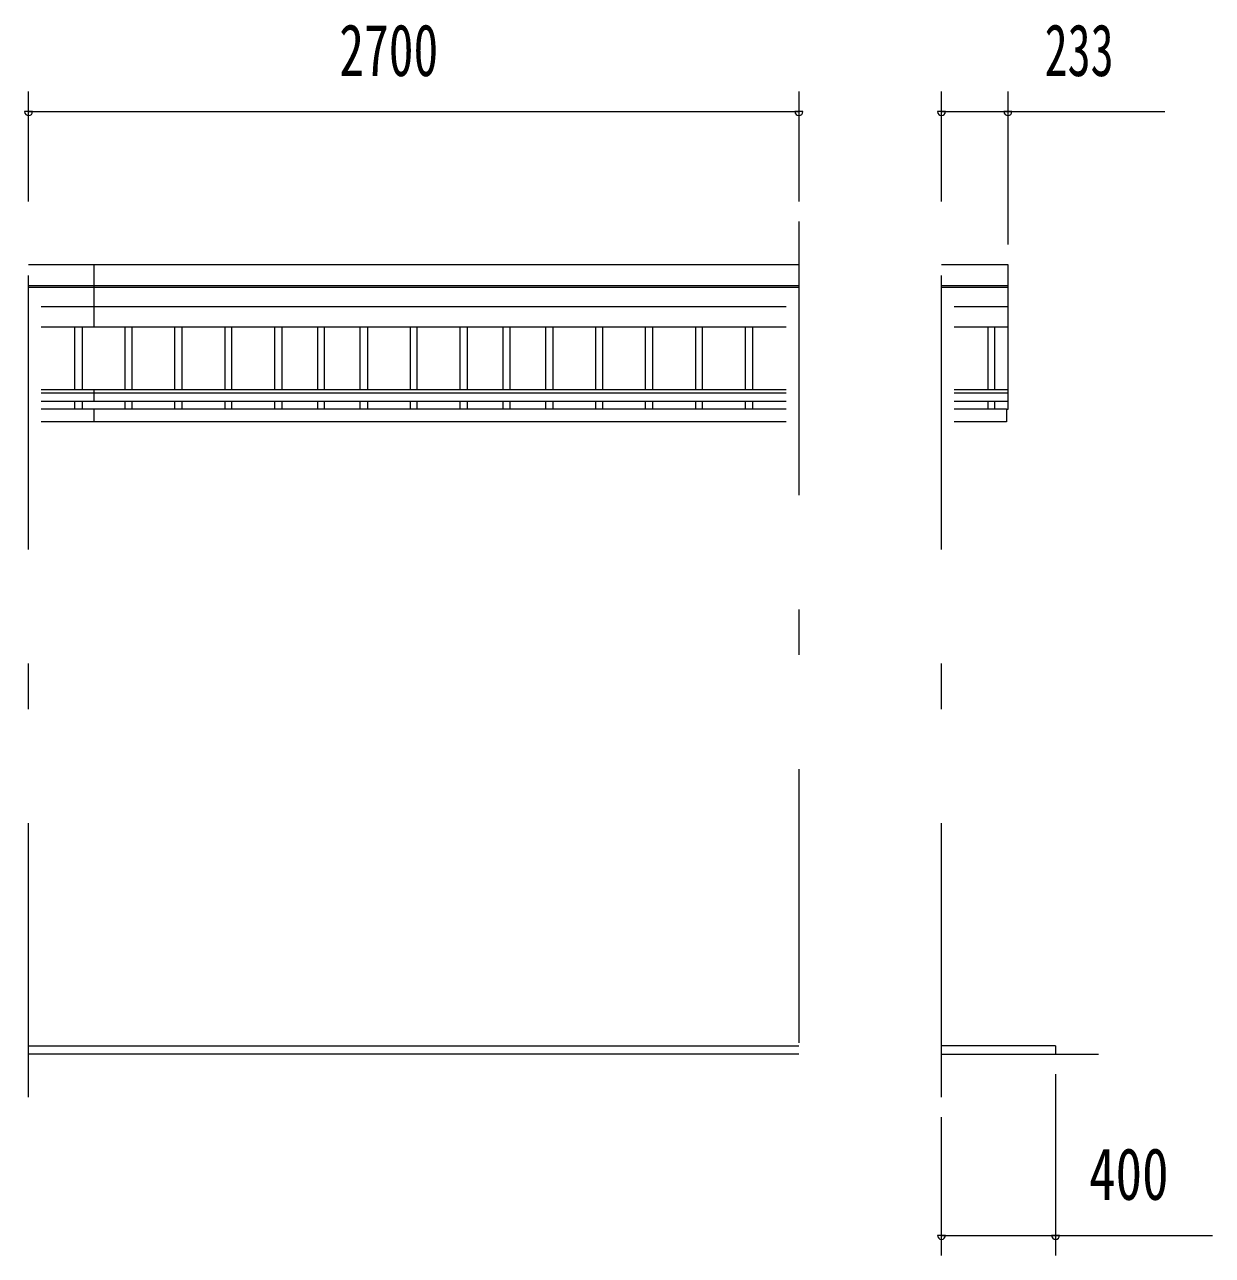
# Model space of a CAD drawing. Units: millimetres, scale not verified. Extents: x -31547 to 31550, y -14700 to 14700.
# Drawn here: x -16535 to -12372, y 2423 to 6738 of the extents above; entities that cross this region are included whole.
import ezdxf
from ezdxf.enums import TextEntityAlignment as Align

# ---------------------------------------------------------------- set-up
doc = ezdxf.new("R2010")
doc.units = ezdxf.units.MM
doc.header["$LTSCALE"] = 80
doc.linetypes.add('USER3', pattern=[24, 12, -5, 2, -5])
for name, color, linetype, lineweight in [('0-2_1-07BOLD', 7, 'Continuous', 18), ('0-3_1-27CENTER', 3, 'USER3', 18), ('0-4_1-47THIN', 4, 'Continuous', 18), ('0-5_1-57DIM', 3, 'Continuous', 18)]:
    doc.layers.add(name, color=color, linetype=linetype, lineweight=lineweight)
doc.styles.add('ＭＳ ゴシック', font='')
doc.styles.get('ＭＳ ゴシック').set_extended_font_data('MS Gothic')

msp = doc.modelspace()

# ---------------------------------------------------------------- linework, layer by layer
at = {"layer": '0-2_1-07BOLD'}
for p, q in [((-16521.13, 5896.54), (-13821.13, 5896.54)), ((-16291.13, 5678.35), (-16291.13, 5896.54)), ((-13321.13, 5896.54), (-13088.13, 5896.54)), ((-13821.13, 5821.39), (-16521.13, 5821.39)), ((-16521.13, 5817.32), (-13821.13, 5817.32)), ((-13088.13, 5821.39), (-13321.13, 5821.39)), ((-13321.13, 5817.32), (-13088.13, 5817.32)), ((-13865.68, 5747.84), (-16476.58, 5747.84)), ((-13088.13, 5747.84), (-13276.58, 5747.84)), ((-16476.58, 5678.35), (-13865.68, 5678.35)), ((-13276.58, 5678.35), (-13088.13, 5678.35)), ((-13865.68, 5456.72), (-16476.58, 5456.72)), ((-16476.58, 5446.3), (-13865.68, 5446.3)), ((-16291.13, 5416.69), (-16291.13, 5456.72)), ((-13088.13, 5456.72), (-13276.58, 5456.72)), ((-13276.58, 5446.3), (-13088.13, 5446.3)), ((-13865.68, 5416.69), (-16476.58, 5416.69)), ((-13088.13, 5416.69), (-13276.58, 5416.69)), ((-16476.58, 5390.36), (-13865.68, 5390.36)), ((-16291.13, 5345.36), (-16291.13, 5390.36)), ((-13276.58, 5390.36), (-13093.13, 5390.36)), ((-13865.68, 5345.36), (-16476.58, 5345.36)), ((-16521.13, 3157.54), (-13821.13, 3157.54)), ((-12921.13, 3157.54), (-13321.13, 3157.54)), ((-12921.13, 3157.54), (-12921.13, 3127.54)), ((-13821.13, 3127.54), (-16521.13, 3127.54)), ((-13321.13, 3127.54), (-12771.13, 3127.54))]:
    msp.add_line(p, q, dxfattribs=at)
for points in [[(-13088.13, 5896.54), (-13088.13, 5387.78), (-13093.13, 5387.78)], [(-13093.13, 5390.36), (-13093.13, 5345.36), (-13276.58, 5345.36)]]:
    msp.add_lwpolyline(points, dxfattribs=at)
at = {"layer": '0-3_1-27CENTER'}
for p, q in [((-16521.13, 2977.54), (-16521.13, 6047.54)), ((-13821.13, 6047.54), (-13821.13, 2977.54)), ((-13321.13, 2977.54), (-13321.13, 6047.54))]:
    msp.add_line(p, q, dxfattribs=at)
at = {"layer": '0-4_1-47THIN'}
for p, q in [((-16358.63, 5456.72), (-16358.63, 5678.35)), ((-16333.63, 5678.35), (-16333.63, 5456.72)), ((-16183.63, 5678.35), (-16183.63, 5456.72)), ((-16158.63, 5456.72), (-16158.63, 5678.35)), ((-16008.63, 5456.72), (-16008.63, 5678.35)), ((-15983.63, 5678.35), (-15983.63, 5456.72)), ((-15833.63, 5678.35), (-15833.63, 5456.72)), ((-15808.63, 5456.72), (-15808.63, 5678.35)), ((-15658.63, 5456.72), (-15658.63, 5678.35)), ((-15633.63, 5678.35), (-15633.63, 5456.72)), ((-15508.63, 5678.35), (-15508.63, 5456.72)), ((-15483.63, 5456.72), (-15483.63, 5678.35)), ((-15358.63, 5456.72), (-15358.63, 5678.35)), ((-15333.63, 5678.35), (-15333.63, 5456.72)), ((-15183.63, 5678.35), (-15183.63, 5456.72)), ((-15158.63, 5456.72), (-15158.63, 5678.35)), ((-15008.63, 5456.72), (-15008.63, 5678.35)), ((-14983.63, 5678.35), (-14983.63, 5456.72)), ((-14858.63, 5678.35), (-14858.63, 5456.72)), ((-14833.63, 5456.72), (-14833.63, 5678.35)), ((-14708.63, 5456.72), (-14708.63, 5678.35)), ((-14683.63, 5678.35), (-14683.63, 5456.72)), ((-14533.63, 5678.35), (-14533.63, 5456.72)), ((-14508.63, 5456.72), (-14508.63, 5678.35)), ((-14358.63, 5456.72), (-14358.63, 5678.35)), ((-14333.63, 5678.35), (-14333.63, 5456.72)), ((-14183.63, 5678.35), (-14183.63, 5456.72)), ((-14158.63, 5456.72), (-14158.63, 5678.35)), ((-14008.63, 5456.72), (-14008.63, 5678.35)), ((-13983.63, 5678.35), (-13983.63, 5456.72)), ((-13158.63, 5678.35), (-13158.63, 5456.72)), ((-13133.63, 5456.72), (-13133.63, 5678.35)), ((-16358.63, 5390.36), (-16358.63, 5416.69)), ((-16333.63, 5416.69), (-16333.63, 5390.36)), ((-16183.63, 5416.69), (-16183.63, 5390.36)), ((-16158.63, 5390.36), (-16158.63, 5416.69)), ((-16008.63, 5390.36), (-16008.63, 5416.69)), ((-15983.63, 5416.69), (-15983.63, 5390.36)), ((-15833.63, 5416.69), (-15833.63, 5390.36)), ((-15808.63, 5390.36), (-15808.63, 5416.69)), ((-15658.63, 5390.36), (-15658.63, 5416.69)), ((-15633.63, 5416.69), (-15633.63, 5390.36)), ((-15508.63, 5416.69), (-15508.63, 5390.36)), ((-15483.63, 5390.36), (-15483.63, 5416.69)), ((-15358.63, 5390.36), (-15358.63, 5416.69)), ((-15333.63, 5416.69), (-15333.63, 5390.36)), ((-15183.63, 5416.69), (-15183.63, 5390.36)), ((-15158.63, 5390.36), (-15158.63, 5416.69)), ((-15008.63, 5390.36), (-15008.63, 5416.69)), ((-14983.63, 5416.69), (-14983.63, 5390.36)), ((-14858.63, 5416.69), (-14858.63, 5390.36)), ((-14833.63, 5390.36), (-14833.63, 5416.69)), ((-14708.63, 5390.36), (-14708.63, 5416.69)), ((-14683.63, 5416.69), (-14683.63, 5390.36)), ((-14533.63, 5416.69), (-14533.63, 5390.36)), ((-14508.63, 5390.36), (-14508.63, 5416.69)), ((-14358.63, 5390.36), (-14358.63, 5416.69)), ((-14333.63, 5416.69), (-14333.63, 5390.36)), ((-14183.63, 5416.69), (-14183.63, 5390.36)), ((-14158.63, 5390.36), (-14158.63, 5416.69)), ((-14008.63, 5390.36), (-14008.63, 5416.69)), ((-13983.63, 5416.69), (-13983.63, 5390.36)), ((-13158.63, 5416.69), (-13158.63, 5390.36)), ((-13133.63, 5390.36), (-13133.63, 5416.69))]:
    msp.add_line(p, q, dxfattribs=at)
at = {"layer": '0-5_1-57DIM'}
for p, q in [((-16521.13, 6117.54), (-16521.13, 6502.54)), ((-13821.13, 6502.54), (-13821.13, 6117.54)), ((-13321.13, 6117.54), (-13321.13, 6502.54)), ((-13088.13, 6502.54), (-13088.13, 5966.54)), ((-16507.13, 6432.54), (-16535.13, 6432.54)), ((-16521.13, 6432.54), (-13821.13, 6432.54)), ((-13807.13, 6432.54), (-13835.13, 6432.54)), ((-13307.13, 6432.54), (-13335.13, 6432.54)), ((-13321.13, 6432.54), (-13088.13, 6432.54)), ((-13074.13, 6432.54), (-13102.13, 6432.54)), ((-13088.13, 6432.54), (-12538.63, 6432.54)), ((-12921.13, 3057.54), (-12921.13, 2422.54)), ((-13321.13, 2422.54), (-13321.13, 2907.54)), ((-13307.13, 2492.54), (-13335.13, 2492.54)), ((-13321.13, 2492.54), (-12921.13, 2492.54)), ((-12907.13, 2492.54), (-12935.13, 2492.54)), ((-12921.13, 2492.54), (-12371.63, 2492.54))]:
    msp.add_line(p, q, dxfattribs=at)
for centre in [(-16521.13, 6432.54), (-13821.13, 6432.54), (-13321.13, 6432.54), (-13088.13, 6432.54), (-13321.13, 2492.54), (-12921.13, 2492.54)]:
    msp.add_arc(centre, 14, 180, 0, dxfattribs=at)

# ---------------------------------------------------------------- texts
at = {"layer": '0-5_1-57DIM', "color": 7, "style": 'ＭＳ ゴシック'}
for s, width, p in [('2700', 0.7, (-15432.37, 6502.54)), ('233', 0.65, (-12959.57, 6502.54)), ('400', 0.75, (-12804.06, 2562.54))]:
    msp.add_text(s, height=182.3, dxfattribs=dict(at, width=width)).set_placement(p, align=Align.BOTTOM_LEFT)

doc.saveas('drawing.dxf')
